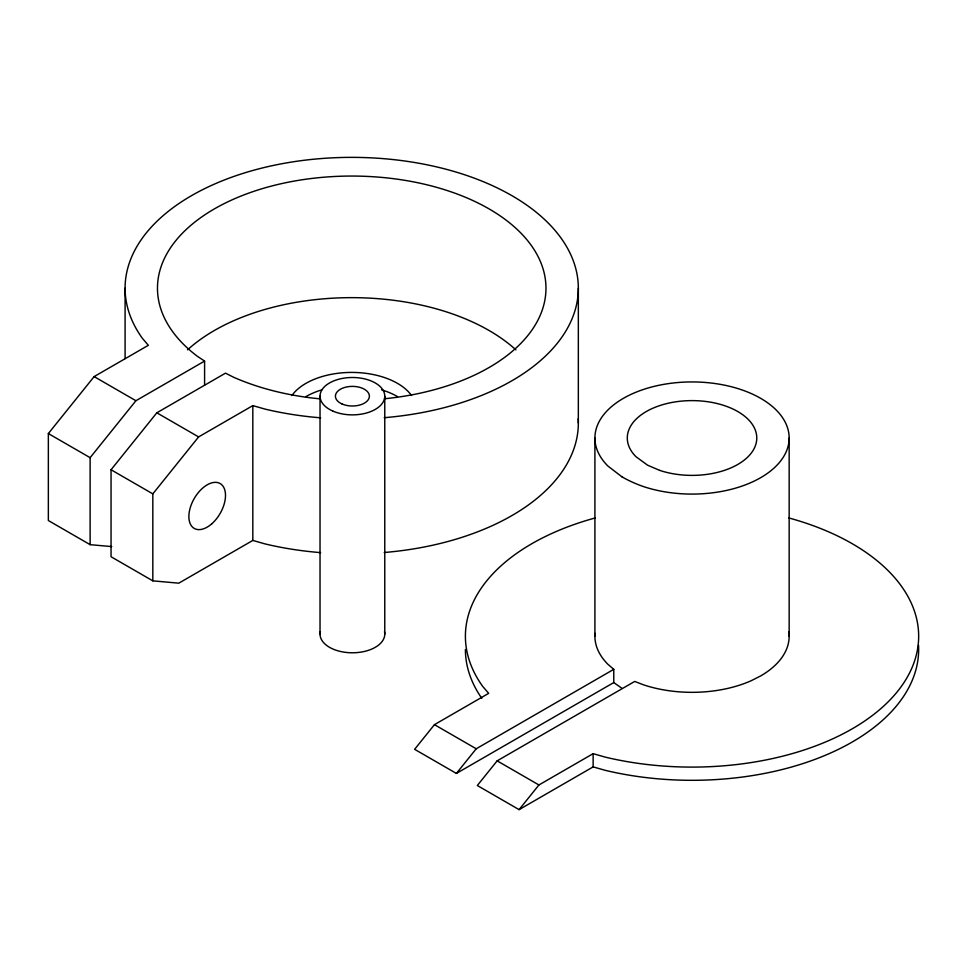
<?xml version="1.0" encoding="UTF-8"?>
<svg xmlns="http://www.w3.org/2000/svg" width="967" height="967" viewBox="0 0 967 967"><rect width="100%" height="100%" fill="white"/><g stroke="black" fill="none" stroke-linecap="round" stroke-linejoin="round"><path stroke-width="1.45" d="M111.761 546.597L90.124 544.663L48.35 520.536L48.35 433.554L94.137 376.598L148.35 345.304L142.342 338.281A226.616 130.835 0 0 1 282.63 163.592A226.616 130.835 0 0 1 572.524 258.781A226.616 130.835 0 0 1 384.225 417.696M90.124 544.663L90.124 457.681L135.912 400.725L204.593 361.078L197.606 356.472A194.246 112.148 0 0 1 259.821 189.399A194.246 112.148 0 0 1 535.416 251.746A194.246 112.148 0 0 1 384.455 398.755M320.669 552.628A226.616 130.835 0 0 1 264.994 543.901L252.822 540.432L178.786 583.174L152.822 580.853L111.048 556.738L111.048 469.757L156.823 412.8L225.504 373.153L233.47 377.178A194.246 112.148 0 0 0 320.452 398.887M152.822 580.853L152.822 493.871L198.61 436.915L252.822 405.62L264.994 409.089A226.616 130.835 0 0 0 320.669 417.817M595.321 517.925A226.616 130.835 0 0 0 482.654 686.328L488.661 693.351L434.449 724.658L414.625 749.316L456.4 773.431L613.767 682.569L613.767 669.345L607.917 664.293A97.123 56.074 0 0 1 595.043 633.325M456.4 773.431L476.223 748.772L613.767 669.345M788.854 631.85A97.123 56.074 0 0 1 760.703 675.909L751.154 680.744A97.123 56.074 0 0 1 643.466 684.817L634.703 681.433L497.147 760.848L477.323 785.506L519.098 809.633L593.134 766.891L605.306 770.348A226.616 130.835 0 0 0 918.529 645.194M519.098 809.633L538.921 784.974L593.134 753.668L605.306 757.137A226.616 130.835 0 0 0 899.25 689.229A226.616 130.835 0 0 0 788.746 517.925M94.137 376.598L135.912 400.725M156.823 412.8L198.61 436.915M48.35 433.554L90.124 457.681M111.048 469.757L152.822 493.871M434.449 724.658L476.223 748.772M497.147 760.848L538.921 784.974M613.767 682.569L621.841 688.226M789.157 438.003L789.157 636.262M594.91 438.003L594.91 636.262M593.134 753.668L593.134 766.891M578.339 288.202L578.339 423.014M384.769 396.192L384.769 634.086M320.029 396.192L320.029 634.086M252.822 405.62L252.822 540.432M204.593 361.078L204.593 385.096M125.094 288.202L125.094 358.612M481.796 698.331A226.616 130.835 0 0 1 465.405 649.473M384.491 631.644A32.37 18.687 0 0 1 352.399 652.785A32.37 18.687 0 0 1 320.307 631.644M291.889 395.491A64.753 37.387 0 0 1 351.71 372.416A64.753 37.387 0 0 1 411.531 395.491M305.935 396.591A64.753 37.387 0 0 1 321.818 389.858M381.614 389.858A64.753 37.387 0 0 1 397.497 396.591M578.218 418.747A226.616 130.835 0 0 1 384.225 552.508M187.538 349.861A194.246 112.148 0 0 1 515.894 349.861M659.651 470.373L647.624 465.212L635.96 456.69A64.753 37.387 0 0 1 680.78 401.184A64.753 37.387 0 0 1 755.795 444.494A64.753 37.387 0 0 1 659.651 470.373M621.841 476.755L607.917 466.046A97.123 56.074 0 0 1 675.159 382.787A97.123 56.074 0 0 1 787.682 447.745A97.123 56.074 0 0 1 643.466 486.57A111.157 64.173 0 0 1 621.841 476.755M332.696 411.011A32.37 18.687 0 0 0 384.491 398.622A32.37 18.687 0 0 0 340.009 378.919A32.37 18.687 0 0 0 332.696 411.011M342.052 403.976A16.995 9.815 0 0 0 369.249 397.473A16.995 9.815 0 0 0 345.896 387.126A16.995 9.815 0 0 0 342.052 403.976M211.93 523.667A25.904 14.952 -60 0 0 220.138 483.548A25.904 14.952 -60 0 0 189.496 510.721A25.904 14.952 -60 0 0 211.93 523.667"/></g></svg>
